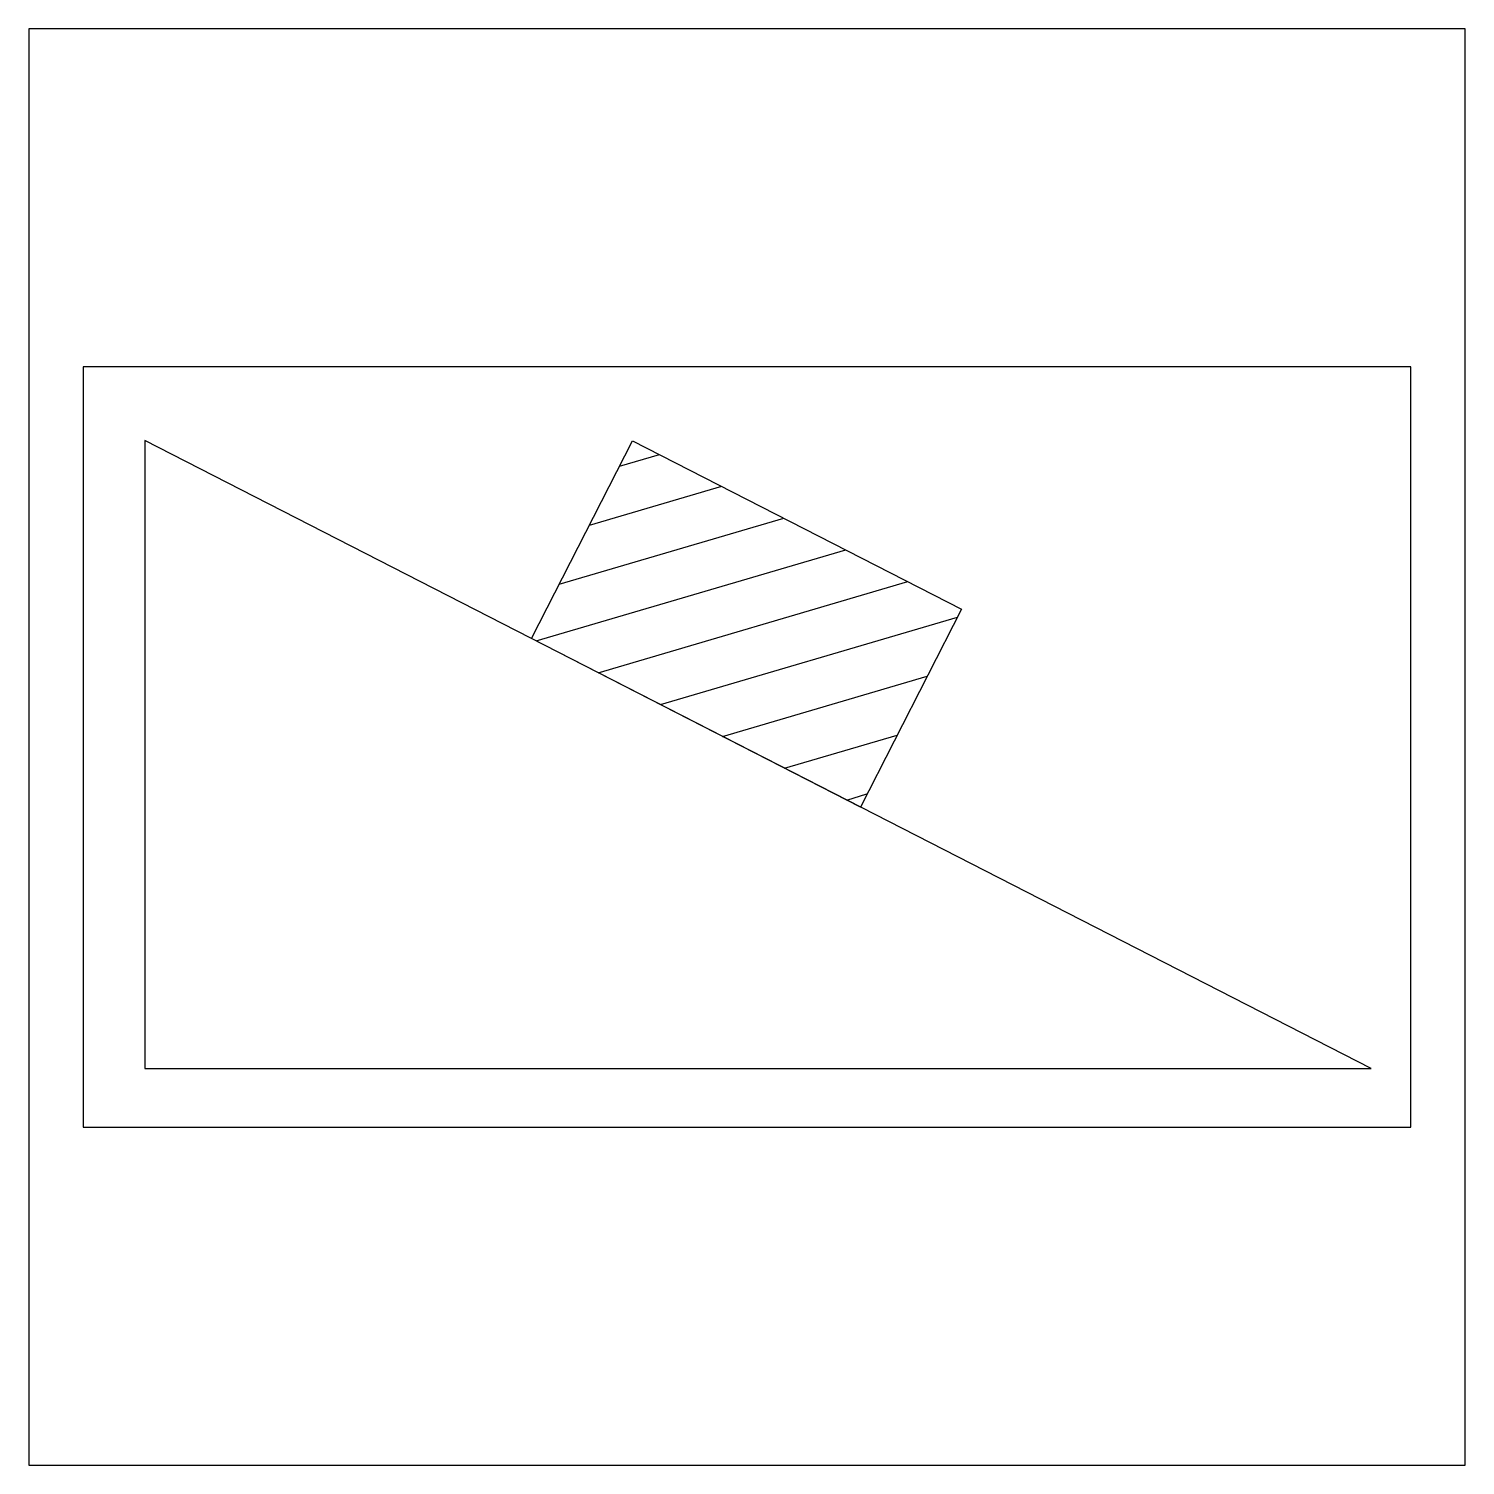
# Model space of a CAD drawing. Header units: millimetres. Extents: x 0 to 1000, y 0 to 1000.
import ezdxf

# ---------------------------------------------------------------- set-up
doc = ezdxf.new("R2010")
doc.units = ezdxf.units.MM
doc.layers.get('0').update_dxf_attribs({"color": 2})
doc.layers.add('1', color=1, linetype='Continuous')
doc.layers.add('3', color=7, linetype='Continuous')

msp = doc.modelspace()

# ---------------------------------------------------------------- linework, layer by layer
at = {"color": 2}
msp.add_lwpolyline([(0, 0), (1000, 0), (1000, 1000), (0, 1000)], close=True, dxfattribs=at)
at = {"layer": '1', "color": 1}
for p, q in [((37.9, 764.6), (37.9, 235.4)), ((962.1, 764.6), (37.9, 764.6)), ((962.1, 235.4), (962.1, 764.6)), ((37.9, 235.4), (962.1, 235.4))]:
    msp.add_line(p, q, dxfattribs=at)
at = {"layer": '3'}
for p, q in [((934.4, 276.1), (80.8, 713.4)), ((80.8, 713.4), (80.8, 276.1)), ((411.3, 695.4), (439.1, 703.6)), ((390.3, 654.4), (482.4, 681.5)), ((369.3, 613.4), (525.6, 659.3)), ((353.3, 573.8), (568.8, 637.2)), ((396.5, 551.7), (612, 615.1)), ((439.7, 529.5), (646.6, 590.4)), ((482.9, 507.4), (625.5, 549.3)), ((526.2, 485.2), (604.5, 508.3)), ((569.4, 463.1), (583.5, 467.3)), ((80.8, 276.1), (934.4, 276.1))]:
    msp.add_line(p, q, dxfattribs=at)
msp.add_lwpolyline([(420.4, 713.2), (649.4, 595.9), (578.9, 458.2), (349.9, 575.6)], close=True, dxfattribs=at)

doc.saveas('drawing.dxf')
